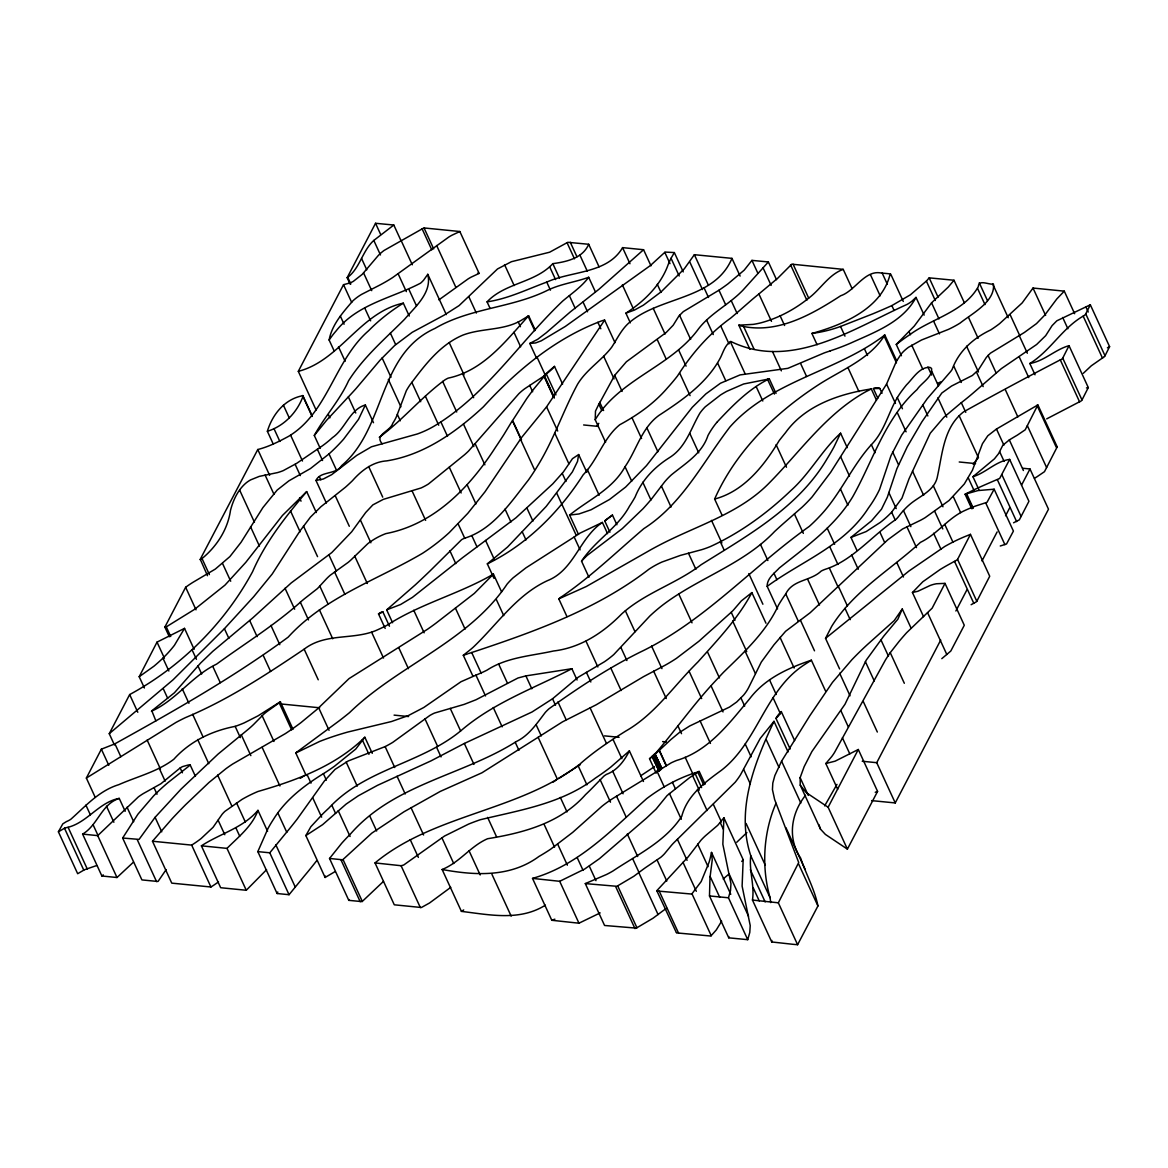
<?xml version="1.0" encoding="UTF-8"?>
<svg xmlns="http://www.w3.org/2000/svg" width="1168" height="1168" viewBox="0 0 1168 1168"><rect width="100%" height="100%" fill="white"/><g stroke="black" fill="none" stroke-linecap="round" stroke-linejoin="round"><path stroke-width="1.5" d="M392.594 622.734L386.666 609.857L400.595 604.513L412.421 597.374L462.689 557.589L515.979 517.774L552.771 483.859L563.356 471.989L572.466 458.674L578.642 454.556L577.547 461.375L572.378 471.916L546.215 506.401L507.554 547.033L487.333 563.867L494.006 578.364M788.064 751.944L773.99 721.328C754.499 762.908 735.577 809.789 750.761 855.706C748.863 870.671 754.718 885.096 752.469 900.061L771.741 941.963L792.868 944.299L797.598 944.708L817.936 905.959C814.695 889.417 805.978 874.087 800.635 858.071C787.261 838.055 791.057 813.497 805.555 795.247M334.325 351.291L329.128 340.019C331.843 324.821 343.027 312.221 352.809 300.921A37.186 25.024 -24.7 0 1 361.525 294.424L378.68 285.649A116.274 78.256 -24.7 0 0 392.638 277.575L448.716 237.104A30.908 20.805 -24.7 0 1 451.928 235.235L459.842 231.512L479.114 273.4L471.186 277.123A30.908 20.805 -24.7 0 0 467.988 278.991L438.905 299.869M770.749 902.616L770.033 897.608L750.761 855.706M553.515 397.018L543.908 375.746M661.424 769.07L654.766 754.557L670.87 739.578L679.367 732.54L689.733 725.97L729.533 707.063L736.658 702.041L743.593 695.121A41.347 27.828 -24.7 0 0 748.673 687.514L761.302 662.066L773.99 644.751L785.582 631.304L810.169 612.733L887.841 539.762L902.499 529.031L920.296 520.388A62.138 41.814 -24.7 0 0 925.173 517.643L949.044 500.503L964.301 483.99L972.433 470.208L982.449 443.694L987.792 435.781L996.479 429.036L1037.841 404.946L1025.212 429.795L1017.445 435.065A376.768 253.573 -24.7 0 0 1009.327 439.913L1002.801 445.285L998.611 453.593L994.435 458.834L972.944 476.719L978.872 489.611M1037.929 405.019L1057.201 446.906L1044.469 471.682L1036.717 476.953A376.768 253.573 -24.7 0 0 1034.454 478.281M605.593 442.278L595.213 419.735L595.49 411.121L598.848 404.157A11.213 7.548 -24.7 0 1 599.067 403.807L599.666 402.639A2.059 1.387 -24.7 0 0 599.695 402.288L603.593 410.537M656.796 890.702L658.329 891.023A22.002 14.804 -24.7 0 0 659.263 891.184L691.748 894.06L701.18 881.548L709.093 862.218A174.324 117.326 -24.7 0 0 711.195 853.881L711.516 852.421L712.246 859.925L709.983 877.635L709.487 895.944L728.759 937.831L747.724 939.671L749.783 932.444L750.221 925.567L742.118 886.118L743.169 859.692L723.897 817.79L717.751 825.28L705.457 835.748A54.195 36.485 -24.7 0 0 700.888 840.318L688.244 856.801L656.796 890.702L676.374 932.663M771.741 941.963L771.887 940.444M728.759 937.831L728.876 936.59M654.825 753.929L661.906 768.208M654.81 754.134L661.453 768.748M654.781 754.251L654.036 754.659M911.171 628.311L902.28 608.981L897.9 619.157L883.665 636.224L866.174 660.227L844.99 704.26L811.906 751.535L804.183 766.602L800.138 777.669L800.241 785.144L820.462 829.105L825.382 834.405L847.399 849.136L877.577 791.393L858.305 749.491L835.149 761.156L825.834 763.522L837.69 789.291M654.314 754.981L660.957 769.654M747.724 939.671L728.467 897.783L730.511 890.556L730.949 883.68L722.846 844.23L723.897 817.79M654.284 755.141L660.416 769.61L653.905 754.908L652.489 756.236L653.525 755.754L660.197 770.267M797.598 944.708L778.341 902.806L798.708 862.51L774.603 799.423L772.442 789.612L772.807 783.027L774.851 775.567L781.582 761.171L809.774 715.823L832.463 682.389L851.808 659.818A264.727 178.164 -24.7 0 1 867.78 644.225L894.221 620.588L902.28 608.981M320.222 448.351L314.294 435.46C324.529 416.801 339.625 400.566 348.56 380.797C363.482 357.16 384.973 338.954 404.522 319.331C415.122 306.907 432.306 292.467 427.78 274.319L423.677 280.072A22.148 14.907 -24.7 0 1 420.495 283.196C391.922 298.176 357.16 303.972 335.888 331.201A66.605 44.822 -24.7 0 0 331.858 336.18L329.128 340.019M335.041 871.62L325.113 877.475L305.855 835.573L322.587 824.681L346.122 804.095L358.299 795.802L377.454 785.363L431.05 760.85L464.338 743.461L532.009 711.998L552.552 698.785L578.175 677.25L604.44 661.76A75.424 50.764 -24.7 0 0 613.769 654.576L649.758 616.105A133.78 90.038 -24.7 0 1 662.402 605.272C698.011 578.014 743.228 564.553 774.603 531.513A370.636 249.441 -24.7 0 1 784.414 522.651L802.182 507.116A141.24 95.046 -24.7 0 0 812.11 496.911L830.652 472.339L886.57 384.082L896.352 361.394L901.083 354.138A31.77 21.389 -24.7 0 1 908.47 347.305L921.508 340.005L948.401 329.405A73.336 49.348 -24.7 0 0 959.979 323.156C972.112 313.433 995.355 301.709 993.457 284.087C988.508 284.89 978.58 279.021 978.302 286.7C963.863 312.163 931.801 318.397 909.478 334.895A125.604 84.534 -24.7 0 0 901.506 340.516L896.265 344.443L901.448 355.729M305.855 835.573L310.849 826.725L322.967 813.687A209.16 140.759 -24.7 0 1 328.85 808.139C365.102 768.675 421.736 763.697 461.754 730.015C494.122 702.406 534.594 688.069 571.882 668.709L577.065 679.995M325.113 877.475L325.463 876.058M653.335 755.068L660.008 769.537M856.889 550.303L850.961 537.411L871.503 520.84L881.504 509.175L887.33 497.232L896.878 468.718L907.229 446.818L921.829 421.925L941.788 393.047L951.526 386.053L972.36 375.483L978.273 370.095L986.361 357.379L990.347 353.218L1024.394 332.457L1036.498 323.609L1044.718 315.126L1056.806 298.964L1064.282 291.153L1074.648 313.71M139.196 676.71L157.023 642.123L184.515 628.369L174.441 645.291A104.419 70.284 -24.7 0 1 162.936 658.124A138.569 93.265 -24.7 0 1 154.001 666.154L139.196 676.71L144.394 687.981M207.495 575.707L200.341 559.487A4.949 3.329 -24.7 0 0 202.049 558.538C216.825 546.317 227.716 529.542 230.49 510.387C233.162 500.138 237.907 489.83 246.156 482.895A22.411 15.082 -24.7 0 1 250.682 479.858L259.296 476.383L277.4 472.631A36.193 24.353 -24.7 0 0 283.211 470.646L296.57 463.419L317.346 449.242A80.461 54.151 -24.7 0 0 332.471 437.62C345.334 428.875 349.816 409.355 365.35 404.989L358.518 419.356L343.567 439.226A156.162 105.105 -24.7 0 1 329.026 453.914L310.454 468.572L288.949 480.807L277.181 490.049L262.873 507.627L241.046 542.317L229.892 556.596L215.292 569.093L193.027 582.277A78.986 53.159 -24.7 0 0 185.639 587.27L164.863 627.099L169.316 636.764M652.927 756.032L659.847 770.208M267.589 831.295L257.953 810.358C252.317 826.112 238.462 836.857 227.001 848.377L201.392 845.822L220.664 887.724L246.273 890.264L266.581 869.693M722.043 515.161L714.626 499.043C735.884 450.979 775.421 412.581 819.133 384.36C841.953 369.672 870.014 359.043 884.804 334.997L896.659 360.781M839.617 668.957L825.528 638.356L831.645 626.428A138.773 93.396 -24.7 0 1 835.923 619.931C858.29 588.219 892.264 568.232 920.442 542.361C937.816 533.951 948.066 517.701 965.644 510.139A110.172 74.153 -24.7 0 1 975.251 506.138L987.018 502.313L994.143 489.202L977.937 490.575L965.118 494.225A10.249 6.906 -24.7 0 1 965.527 494.006L965.805 493.889M382.213 443.796C373.935 434.7 390.433 431.342 392.784 423.239A47.289 31.828 -24.7 0 0 397.339 414.363L406.318 390.74A67.452 45.391 -24.7 0 1 410.216 384.549C424.656 365.321 439.942 344.764 462.791 335.143C482.326 327.653 505.102 331.011 523.176 319.141A110.303 74.241 -24.7 0 0 526.345 317.214L528.651 315.754L535.309 330.252M777.552 608.908L767.172 586.351C766.88 578.481 774.588 573.108 779.363 567.955C806.037 546.653 834.813 526.549 852.786 496.663C873.182 460.323 885.081 418.378 917.07 389.557C921.289 382.987 932.546 377.322 931.597 368.65A6.614 4.453 -24.7 0 0 929.889 367.38C919.523 366.81 913.055 378.432 906.485 384.9A156.512 105.339 -24.7 0 0 900.922 392.112C889.023 408.508 885.957 429.882 871.357 444.672C853.355 464.616 842.42 489.611 825.177 510.095A143.576 96.623 -24.7 0 1 809.293 526.403C751.885 567.064 704.333 621.537 640.108 652.182C608.105 668.038 578.058 687.952 549.077 708.713A40.281 27.112 -24.7 0 0 545.339 712.392C536.93 723.299 529.192 735.329 516.344 741.534C462.835 775.508 394.171 783.874 350.59 833.864A203.407 136.904 -24.7 0 0 341.669 843.311L329.537 858.465L348.794 900.353L362.08 901.623L383.498 881.358M847.267 447.694L840.595 433.197L834.025 446.862A254.814 171.492 -24.7 0 1 827.163 458.644C798.547 507.496 747.52 535.616 701.048 564.786C676.184 583.781 645.072 592.804 621.726 613.901C603.257 632.749 580.379 647.86 553.574 650.985C531.148 655.949 506.839 657.219 487.114 670.082A64.517 43.42 -24.7 0 1 480.165 673.337L461.01 681.718L423.794 707.487L408.245 715.634L391.47 721.532L347.728 732.059A223.395 150.351 -24.7 0 0 330.296 737.504L328.383 738.176A192.253 129.385 -24.7 0 0 319.638 741.446L295.811 753.01L306.177 775.567M595.359 291.781L588.687 277.283C574.787 282.349 559.793 284.014 546.478 290.817C510.854 308.075 469.405 308.133 434.978 328.412C377.483 354.357 386.068 428.218 341.713 465.55C336.077 475.026 320.28 470.821 315.988 480.457L326.354 503.014M1064.282 291.153L1033.008 288.043L1022.161 302.935L999.589 323.653A92.301 62.123 -24.7 0 1 990.698 329.931C973.338 338.18 958.709 351.115 952.11 369.482A22.09 14.863 -24.7 0 1 949.54 372.826L927.217 398.726L901.681 435.138L890.98 455.695L879.577 489.392A124.465 83.76 -24.7 0 1 868.35 508.153C844.201 545.923 801.555 561.122 767.172 586.351M971.134 604.703L976.39 601.783A2.745 1.854 -24.7 0 0 976.813 601.301L989.719 576.247L970.447 534.36L957.556 559.414A2.745 1.854 -24.7 0 1 957.118 559.895L949.058 564.334A146.73 98.754 -24.7 0 0 940.167 569.502L922.808 581.752L912.442 592.512L923.567 616.675M775.99 803.336C763.303 832.477 761.346 867.269 770.033 897.608M749.944 349.349L738.818 325.186A27.506 18.513 -24.7 0 0 742.089 326.179C777.786 334.019 811.877 314.44 840.726 295.723C854.319 291.299 863.955 271.531 878.978 272.699C882.701 273.283 886.468 273.37 890.177 273.94C881.898 308.454 843.588 324.631 811.906 333.449L817.104 344.735M267.37 431.284C272.538 414.1 285.123 398.682 303.257 395.631C297.533 412.07 284.189 426.086 267.37 431.284L273.297 444.176M316.543 860.874A436.452 293.737 -24.7 0 1 304.337 875.971L289.051 894.703L277.093 893.52L257.821 851.618L268.071 828.346A133.736 90.009 -24.7 0 1 273.356 819.513C285.956 798.927 305.666 784.473 325.916 772.092A222.606 149.811 -24.7 0 0 334.574 766.179L355.744 749.068L364.839 737.227L372.256 753.345M277.093 893.52L277.78 891.972M1035.023 374.782L1029.826 363.511C1050.382 350.78 1062.238 328.223 1083.174 316.134A12.06 8.118 -24.7 0 0 1084.152 315.535L1085.174 314.688A3.008 2.029 -24.7 0 0 1085.744 313.871L1090.328 304.79L1109.6 346.677L1105.016 355.758A3.008 2.029 -24.7 0 1 1104.432 356.59L1103.41 357.423M824.652 805.876L836.974 784.37M588.964 577.313L581.547 561.195C594.833 540.799 617.653 528.097 629.479 506.211A169.521 114.099 -24.7 0 0 635.129 496.984C641.787 480.238 654.299 467.229 669.425 457.666C685.762 447.534 690.784 428.744 699.851 413.195A45.61 30.689 -24.7 0 1 705.268 406.8L720.495 395.003A87.016 58.561 -24.7 0 1 726.73 391.338L743.622 383.995L767.493 379.264A1.504 1.007 -24.7 0 1 767.96 379.074L769.347 378.943L776.019 393.441M972.944 476.719C986.011 472.777 995.705 461.258 1009.663 459.404L999.677 478.427L985.661 484.501A239.63 161.272 -24.7 0 0 973.864 489.874L966.52 493.524A9.096 6.117 -24.7 0 1 966.082 493.757L965.98 493.801M1009.663 459.404L1028.935 501.291L1019.357 519.833L1013.576 522.782M96.608 865.561L84.403 869.766A2 1.343 -24.7 0 0 83.775 870.145L77.672 873.708L58.4 831.806L62.795 823.878L66.445 821.586A16.761 11.286 -24.7 0 0 70.854 819.235C85.614 806.095 99.09 790.678 118.8 784.662C137.24 776.516 157.622 771.683 173.842 759.244C189.961 741.3 211.729 730.92 235.162 726.365A78.358 52.735 -24.7 0 0 244.273 722.846L258.055 715.838L279.079 702.523A3.927 2.643 -24.7 0 1 280.422 701.939L293.022 729.343M1090.328 304.79L1056.836 320.806L1052.076 325.638L1045.667 335.683L1036.629 344.502L1001.385 368.606L973.338 392.871A214.941 144.657 -24.7 0 1 961.322 402.668L943.744 417.443L930.224 433.255L909.025 478.836L901.959 498.137L891.622 512.183A76.884 51.742 -24.7 0 1 880.292 522.403L866.16 531.571L850.961 537.411M386.666 609.857L415.472 584.715A890.177 599.096 -24.7 0 0 430.131 570.845L461.535 539.747A10.716 7.212 -24.7 0 1 464.528 538.244C493.29 529.381 510.766 502.269 528.447 479.975A238.111 160.25 -24.7 0 0 537.762 465.638C553.734 439.796 563.21 410.683 577.634 384.141C586.453 369.57 601.52 360.576 611.696 347.232C617.668 338.005 622.34 327.507 631.479 320.835C662.256 296.365 714.874 299.081 731.971 258.362L694.361 254.697L684.317 268.786L661.292 291.693L643.364 305.184L634.428 310.089L625.887 313.17L630.34 322.835M655.248 753.71C676.535 728.963 695.15 702.012 717.838 678.404A187.522 126.202 -24.7 0 1 723.707 672.096C744.469 651.89 766.325 631.8 778.56 604.98A154.994 104.302 -24.7 0 1 785.757 593.913C792.78 579.445 810.519 581.27 821.192 571.079A19.345 13.023 -24.7 0 1 825.703 569.152C853.224 560.173 872.248 535.265 895.958 519.439A30.675 20.644 -24.7 0 0 898.557 516.533L900.601 513.876A44.369 29.857 -24.7 0 1 903.463 510.547L905.653 508.226A52.02 35.011 -24.7 0 1 912.12 502.517C921.917 495.101 935.378 489.509 937.568 475.829C942.445 453.432 943.817 427.079 963.556 411.895C995.443 394.112 1027.796 376.753 1060.281 359.875A3.241 2.175 -24.7 0 0 1062.763 358.036L1069.027 345.67C1055.127 349.524 1044.411 361.058 1029.826 363.511M1046.703 418.874L1079.553 401.777A3.241 2.175 -24.7 0 0 1082.021 399.923L1088.299 387.572L1069.027 345.67M650.985 265.837L643.568 249.718L622.573 247.631C607.433 273.808 571.532 270.83 546.755 282.101C527.104 289.343 507.978 298.818 487.071 301.855L490.034 308.294M625.887 313.17C644.064 301.475 661.044 285.007 668.3 264.26A108.755 73.19 -24.7 0 1 671.045 258.274L674.345 252.565L665.103 252.069L650.328 265.574L565.297 326.456L541.237 340.837L535.601 342.939L529.776 343.45L536.448 357.948M617.449 885.986L633.83 876.277L643.466 869.094A76.533 51.509 -24.7 0 1 647.466 866.306L660.679 857.385A33.93 22.834 -24.7 0 0 664.563 853.691L671.542 845.252A49.771 33.492 -24.7 0 1 675.673 840.989L735.212 782.224A84.987 57.203 -24.7 0 0 740.439 774.939L760.222 738.453L773.99 721.328M350.123 284.16L347.159 277.707C358.868 269.399 361.919 253.368 371.395 242.842A28.601 19.243 -24.7 0 1 373.804 240.433L393.806 225.03L401.223 241.148M95.25 797.394L86.359 778.063L101.368 749.184L112.391 744.848A117.107 78.811 -24.7 0 0 114.917 743.797C174.12 710.962 233.542 677.309 288.131 637.173C324.675 597.038 377.06 580.116 422.597 553.252A149.781 100.798 -24.7 0 0 449.359 532.491L467.784 513.351L485.012 491.786L521.629 437.46L546.58 406.844L604.63 320.134L615.01 342.691M912.442 592.512L917.873 591.271L929.932 585.577A22.966 15.461 -24.7 0 1 936.532 583.752L945.014 583.372L932.137 608.192L906.645 632.706A264.464 177.989 -24.7 0 0 899.36 641.086L890.25 652.664A168.031 113.092 -24.7 0 0 885.402 660.051L834.565 752.396A54.706 36.821 -24.7 0 1 831.66 756.645L825.834 763.522M114.435 744.965L109.252 733.694L129.663 694.566C181.317 666.578 224.723 623.318 252.624 571.619C265.647 541.602 285.912 516.344 306.688 491.597L316.309 512.548M200.078 559.603L257.778 449.519C268.713 446.76 278.845 441.606 288.715 436.277C328.135 412.552 334.471 360.255 368.577 330.748A138.642 93.309 -24.7 0 1 403.325 303.169L409.253 316.046M316.09 410.012L298.307 371.336L343.523 284.671L349.67 283.036A19.009 12.79 -24.7 0 0 353.305 281.371L362.211 274.378L378.242 255.544A35.274 23.74 -24.7 0 1 384.053 250.463L422.261 228.826M347.159 277.707L375.541 223.292L393.806 225.03M858.305 749.491L828.127 807.249L847.399 849.136M871.649 800.62L895.243 802.942L876.73 762.689L940.722 640.035M955.877 610.981L966.827 590.001M981.981 560.947L997.136 531.907M1005.56 515.76L1009.765 507.7M1021.562 485.1L1029.986 468.967L1022.715 468.251M895.243 802.942L1048.499 509.204L1029.986 468.967M721.634 921.187L716.291 929.932L710.845 936.035L678.535 933.071A22.002 14.804 -24.7 0 1 677.601 932.911L676.52 932.692M765.96 623.216L751.871 592.599C738.176 618.456 717.473 640.079 698.084 661.789A210.152 141.43 -24.7 0 0 694.099 665.833C672.126 688.302 653.627 715.137 625.829 731.022C609.74 741.096 593.884 751.608 579.708 764.252C518.928 811.439 434.087 813.892 375.03 862.918L394.288 904.806L421.4 907.507L429.503 903.01L450.76 887.344M599.885 402.478L614.689 375.322L626.413 361.744L666.169 332.515L673.177 325.23L678.9 316.032L683.295 311.637L718.962 290.219A167.185 112.522 -24.7 0 0 728 283.839L744.191 270.158L751.944 260.376L768.369 261.953L776.516 279.678M924.151 315.112L916.004 297.387L912.281 300.891A21.958 14.775 -24.7 0 1 906.864 304.498C852.947 328.734 791.101 371.015 730.759 341.436C725.211 344.881 723.342 351.772 720.627 357.364C707.18 383.046 682.579 399.982 658.913 415.428C641.714 427.824 636.677 449.855 625.041 466.704C612.733 489.217 588.599 499.729 569.604 515.073L578.496 534.404M314.294 435.46L326.617 420.261L348.356 396.886A287.547 193.523 -24.7 0 0 356.152 388.433L380.038 360.211L394.667 345.494L412.26 332.281L444.132 315.141L459.097 305.593L497.524 268.947L511.423 261.705L549.617 252.215L567.254 242.594A1.621 1.095 -24.7 0 1 567.867 242.316L588.687 244.273C582.817 258.274 566.363 261.836 552.814 263.661C535.032 282.977 504.941 282.773 487.071 301.855M916.004 297.387C902.864 322.134 874.759 332.15 850.727 343.085A156.527 105.339 -24.7 0 1 830.244 350.853M166.163 869.605L158.016 881.49L141.912 879.913L122.655 838.025L137.955 814.154L153.563 795.948A152.935 102.93 -24.7 0 1 168.09 782.531L190.223 765.069L195.421 776.34M218.489 881.869A77.117 51.903 -24.7 0 1 210.926 886.994L171.754 883.139L152.482 841.237L191.669 845.106A77.117 51.903 -24.7 0 0 201.1 838.551L213.058 827.324L222.095 814.33A28.485 19.17 -24.7 0 1 224.957 811.322L242.068 799.365A92.725 62.415 -24.7 0 1 257.938 791.495C295.869 780.531 334.486 766.427 363.54 738.526A21.228 14.293 -24.7 0 1 364.839 737.227M643.466 781.48L629.391 750.878C624.369 760.864 617.303 770.34 606.499 774.355A18.25 12.279 -24.7 0 0 603.9 776.121L594.789 785.436A204.166 137.415 -24.7 0 1 585.518 794.649C560.275 823.119 523.585 832.857 487.596 838.726C470.631 845.997 459.798 862.378 442.132 869.503L461.404 911.39C489.494 914.748 519.629 921.348 545.383 905.171M616.894 524.753L612.441 515.073L604.747 520.928L609.93 532.214M155.884 720.904L151.811 710.816L174.426 692.77L200.604 663.03L212.751 651.364L252.77 617.872L291.212 582.934L331.785 552.581L351.685 531.79L365.686 512.518L372.869 504.883L383.323 499.364L421.064 487.976A46.413 31.229 -24.7 0 0 428.452 483.99L464.353 454.907A69.569 46.822 -24.7 0 0 468.572 451.023L518.811 393.747A44.851 30.193 -24.7 0 1 524.826 388.681L543.894 376.081M348.794 900.353L349.29 899.579M825.44 690.814L811.366 660.197L805.365 664.081A61.495 41.391 -24.7 0 0 798.547 668.884C764.033 695.719 755.959 743.593 721.284 770.384C704.742 782.385 687.164 795.437 681.776 816.242C665.614 841.486 637.188 854.728 612.923 871.007A66.474 44.734 -24.7 0 1 606.411 874.54L585.299 883.592L604.571 925.479L636.37 928.122M595.213 419.735C619.288 379.366 669.541 367.175 697.311 330.486C707.983 315.652 724.437 307.038 737.811 295.095A84.446 56.838 -24.7 0 0 742.994 290.102L768.369 261.953M894.075 310.425L891.856 305.593L910.383 294.818L926.75 280.743A26.806 18.046 -24.7 0 0 927.436 279.911L929.188 277.853L953.993 280.247L948.285 287.051L931.568 302.819L914.252 326.091L896.265 344.443M876.482 400.215L871.299 388.944C839.5 393.82 805.029 405.384 785.538 432.656A372.811 250.901 -24.7 0 0 779.173 440.613C764.208 465.579 744.016 491.319 714.626 499.043M257.821 851.618L269.779 852.801L285.065 834.083A436.452 293.737 -24.7 0 0 297.271 818.972L324.441 780.925L335.041 769.391L348.195 760.981L385.133 746.6A90.067 60.605 -24.7 0 0 392.711 742.395L429.824 715.488A29.361 19.754 -24.7 0 1 434.54 713.049L464.178 704.377L475.989 699.763L517.993 677.995L525.892 675.892L571.882 668.709M716.772 422.422A81.41 54.794 -24.7 0 0 707.954 435.562C701.983 453.739 685.28 463.433 671.366 474.88A60.853 40.953 -24.7 0 0 664.65 481.873L651.496 499.043A230.753 155.3 -24.7 0 1 642.969 508.766L622.267 528.637L587.212 555.399A77.453 52.122 -24.7 0 0 581.547 561.195M596.906 426.028L598.804 423.327M604.63 320.032A28.134 18.936 -24.7 0 0 598.717 322.018C553.705 339.581 515.745 371.482 483.406 406.8C456.25 431.985 424.057 454.936 386.71 460.878C372.694 461.827 361.394 470.543 352.473 480.676A144.978 97.572 -24.7 0 1 345.436 487.217L320.981 506.678L310.454 517.117L300.03 530.914L272.232 573.984L253.69 596.717L224.417 628.691L173.025 679.834L109.252 733.694M973.105 464.149L978.448 457.666L959.176 415.779M133.459 862.145L116.99 877.518L101.879 875.985L82.621 834.098C97.966 825.075 101.309 804.139 119.238 798.401L125.166 811.278M487.333 563.867C527.118 544.449 559.457 511.861 583.197 474.792C597.768 459.856 603.462 437.854 619.785 424.729C637.509 415.122 654.168 403.369 667.395 387.966A187.464 126.159 -24.7 0 0 677.528 375.921C691.719 353.714 709.034 333.668 730.569 318.192A391.718 263.632 -24.7 0 0 738.045 311.827L752.075 299.592A239.206 160.98 -24.7 0 1 758.893 293.971L777.83 278.13L791.758 264.172L843.223 269.355L852.114 288.686M741.768 861.473L743.169 859.692M296.73 752.177L338.895 721.05A369.847 248.915 -24.7 0 0 349.509 712.67C398.142 665.322 468.704 641.582 507.087 584.117A63.729 42.895 -24.7 0 1 513.117 577.824L525.95 567.838L574.174 536.988A244.652 164.659 -24.7 0 0 579.868 533.207L602.396 522.417L607.579 533.688M588.687 277.283C581.649 286.802 571.663 293.489 562.713 301.037C519.526 342.049 486.662 394.448 434.715 425.794A66.532 44.778 -24.7 0 1 417.414 433.956L371.468 446.789L356.766 455.389L331.639 474.69L323.317 479.011L315.988 480.457M379.25 437.343C402.683 420.071 421.4 397.164 444.877 379.907A21.988 14.804 -24.7 0 1 448.147 378.14C483.391 370.694 505.744 341.1 528.593 315.798M152.482 841.237L172.251 818.564A546.931 368.095 -24.7 0 1 185.624 804.694L208.97 782.502L225.906 768.719A118.917 80.037 -24.7 0 1 232.636 764.047L285.357 733.621A211.496 142.335 -24.7 0 0 300.95 722.642L317.039 709.341L349.071 678.579L427.473 629.275A191.377 128.801 -24.7 0 0 435.985 623.143L474.339 593.402L493.436 574.116L501.583 591.84M280.422 701.939L267.676 711.049A41.522 27.944 -24.7 0 0 263.559 714.378L253.631 724.437A77.541 52.195 -24.7 0 1 247.426 729.956L218.139 754.032L181.04 789.13L155.081 817.323L139.065 839.398L122.655 838.025M716.772 422.422C732.015 406.172 748.162 389.397 768.325 379.264A4.964 3.343 -24.7 0 1 768.748 379.147L769.347 378.943M151.431 711.239C176.032 700.362 191.961 675.849 216.591 664.125C245.178 643.32 275.633 624.573 301.913 600.834A85.833 57.772 -24.7 0 1 306.147 597.403L317.492 588.541L326.018 579.284A43.566 29.317 -24.7 0 1 330.164 575.298L348.035 562.48A42.544 28.631 -24.7 0 0 352.006 558.946L367.789 543.689A47.508 31.974 -24.7 0 1 385.834 533.615C434.292 524.374 469.784 487.231 495.509 447.3A580.73 390.842 -24.7 0 0 504.021 434.379L512.372 420.626L521.264 439.956M190.223 765.069A8.278 5.563 -24.7 0 0 188.384 764.967L182.573 766.602A15.228 10.249 -24.7 0 0 180.179 767.945L160.907 783.743L143.372 793.539A48.049 32.339 -24.7 0 0 138.35 796.912L97.718 835.631L82.621 834.098M566.947 616.587L558.8 598.863L560.757 597.33M554.289 398.069L543.908 375.673L545.558 374.373A107.135 72.109 -24.7 0 1 548.785 371.22L554.464 366.372L562.611 384.097M1083.291 373.322L1091.306 365.788L1102.446 358.021A12.06 8.118 -24.7 0 0 1103.424 357.423M746.907 832.58L736.76 842.259M629.391 750.878L610.82 767.055A179.361 120.713 -24.7 0 1 595.33 778.136C561.633 803.759 519.979 810.139 480.238 819.746A150.993 101.616 -24.7 0 0 468.616 824.082L444.541 836.025L403.617 865.065L401.091 865.722L375.03 862.918M554.537 366.402A35.931 24.178 -24.7 0 1 546.259 373.921L534.258 388.418A371.453 249.996 -24.7 0 0 526.724 398.624L512.621 420.48L521.512 439.81M306.688 491.597L282.452 515.468L245.791 562.363L224.957 585.139L194.647 609.302L166.265 626.866A1.694 1.139 -24.7 0 1 164.892 627.07M329.537 858.465L342.691 859.794L371.818 833.134L404.07 811.731L440.263 791.422L481.946 772.793L562.48 721.882L596.235 704.771L643.48 676.681L665.088 665.249A112.624 75.803 -24.7 0 0 676.433 658.358L698.858 641.29L731.226 612.28A28.441 19.141 -24.7 0 0 734.263 609.127L741.344 600.892L751.871 592.599M659.161 770.836L652.167 756.66A10.658 7.169 -24.7 0 1 649.569 758.747M730.321 341.625L745.14 373.848M298.307 371.336C339.844 360.781 360.445 312.163 403.325 303.169M643.568 249.718L598.994 289.241L570.232 311.973L546.274 332.763L537.762 339.26L529.776 343.45M602.396 522.417C579.416 537.791 574.335 569.955 547.515 580.627C516.519 594.906 497.334 624.296 473.288 647.16A70.226 47.26 -24.7 0 1 469.127 650.664L463.302 655.277L472.938 676.228M705.107 784.21L699.179 771.333L689.514 777.727L667.089 795.569L655.993 809.176L646.138 818.432L599.505 858.626L584.686 869.036L559.691 881.3L532.52 878.394L551.792 920.282L578.963 923.202L600.162 912.909M941.802 658.664L950.796 651.043L964.286 625.26L945.014 583.372M257.953 810.358C242.886 828.097 220.066 833.587 201.392 845.822M840.595 433.197C821.849 450.308 809.847 473.639 790.794 490.633C767.099 513.278 740.059 533.002 710.188 546.639A71.058 47.83 -24.7 0 1 701.72 549.675L680.448 555.384L661.833 562.085A61.437 41.347 -24.7 0 0 648.868 569.269C596.016 610.134 531.425 632.764 468.543 653.569M729.036 873.971L724.729 877.635A54.195 36.485 -24.7 0 0 723.226 879.037M825.528 638.356L908.996 570.991L944.722 546.507A120.567 81.147 -24.7 0 1 963.775 537.061L970.447 534.36M101.879 875.985L103.28 874.89M666.738 908.193A76.533 51.509 -24.7 0 0 662.723 910.982L653.102 918.179L636.823 927.815M811.366 660.197C788.152 668.067 764.996 678.477 749.681 698.727C729.343 723.24 708.64 751.024 676.666 760.441A65.218 43.888 -24.7 0 0 671.264 762.806L612.412 798.737A89.556 60.269 -24.7 0 0 601.973 806.256L572.714 832.361L550.712 849.151A145.314 97.805 -24.7 0 1 538.901 856.494C510.343 877.562 475.069 875.518 442.132 869.503M884.804 334.997C836.974 371.716 771.187 380.549 729.912 426.977C702.8 462.207 682.506 503.89 643.831 528.622C616.631 551.851 590.789 576.89 561.151 597.082M422.597 228.578L424.466 227.994L459.842 231.512M119.238 798.401C98.287 802.168 86.198 824.491 65.131 827.878A2 1.343 -24.7 0 0 64.503 828.243L58.4 831.806M612.441 515.073L606.557 519.38A32.324 21.754 -24.7 0 0 604.747 520.928M654.547 766.631L640.663 775.8M553.121 782.093L555.983 780.18M616.981 886.308L585.299 883.592M558.873 778.253L580.423 764.573M300.249 778.326L304.614 775.523M461.404 911.39L463.696 909.945M493.436 574.116C459.258 594.045 420.232 603.666 386.973 625.289A107.602 72.416 -24.7 0 1 378.359 629.45C354.809 640.692 325.945 632.209 304.162 649.174C266.246 674.651 227.862 699.939 185.537 717.575A137.109 92.272 -24.7 0 0 176.018 722.408L86.359 778.063M532.52 878.394C578.759 865.269 612.163 829.484 646.795 798.547C662.081 786.998 678.958 777.757 697.238 772.136A2.029 1.372 -24.7 0 1 697.792 772.077L703.72 784.954M1107.41 347.816L1109.6 346.677M871.299 388.944L867.809 390.725A26.601 17.9 -24.7 0 0 865.167 392.083C826.112 414.041 800.387 451.33 769.639 482.574C739.519 513.745 696.508 525.571 659.044 545.31A234.242 157.651 -24.7 0 0 651.072 549.602L586.278 586.526L558.8 598.863M697.88 772.019L698.844 771.508M738.818 325.186L753.112 324.383A59.466 40.019 -24.7 0 0 760.616 322.908C778.253 318.265 794.707 309.403 808.884 298.001C820.797 289.051 828.696 274.568 843.223 269.355M569.604 515.073L578.963 513.964L591.037 509.788L609.492 499.51L625.639 487.056L646.488 465.623L692.317 407.252L705.866 393.908L720.437 383.25L740.074 374.913L787.86 368.343L823.863 353.072A64.065 43.114 -24.7 0 1 828.769 351.378L830.258 350.896M937.539 383.411L940.78 381.892M875.241 792.284L877.577 791.393M811.921 333.42A95.353 64.167 -24.7 0 0 840.537 326.485L872.773 313.856A471.376 317.243 -24.7 0 0 891.856 305.593M551.792 920.282L554.858 919.172M467.507 653.949L463.302 655.277M1000.261 545.996L1006.539 543.981L1013.415 531.09L994.143 489.202M302.512 395.499L312.133 416.45M965.951 494.035L972.667 508.533M1086.459 387.937L1088.299 387.572M656.168 773.187L649.51 758.689L650.532 757.798A13.899 9.359 -24.7 0 0 652.153 756.295L652.474 756.265M360.211 901.725L340.954 859.823M877.825 398.23L873.387 388.564L877.372 388.521A51.085 34.383 -24.7 0 0 879.811 388.404L882.03 393.236M728.467 897.783L709.487 895.944M778.341 902.806L752.469 900.061M583.62 424.962L598.147 426.393M959.22 461.988L975.543 463.594M281.59 704.027L319.696 707.793M394.083 715.123L408.596 716.553M604.557 735.869L619.084 737.3M662.621 741.592L666.256 741.943M862.218 761.259L876.73 762.689M477.581 273.224L479.114 273.4M1057.201 446.906L1056.252 447.183L1036.98 405.281M828.127 807.249L806.11 792.517L800.241 785.144M820.462 829.105L818.987 824.783M1086.021 307.184L1088.24 312.017M1085.744 313.871L1105.016 355.758M1083.174 316.134L1102.446 358.021M1062.69 317.477L1067.888 328.763M1033.008 288.043L1045.608 315.433M1062.69 358.021L1081.962 399.909M1060.281 359.875L1079.553 401.777M1010.13 314.703L1019.766 335.639M1019.182 335.493L1027.344 353.218M992.669 283.912L1008.232 317.74M1019.109 356.634L1028.745 377.585M979.251 282.787L987.413 300.512M977.572 288.496L984.974 304.6M1027.358 425.678L1046.616 467.565M1005.268 389.557L1017.868 416.947M953.993 280.247L964.374 302.804M988.026 355.349L996.187 373.074M968.491 317.36L978.127 338.297M966.578 346.21L978.434 371.979M1009.327 439.913L1023.402 470.514M976.492 372.11L983.164 386.608M929.188 277.853L938.079 297.183M996.479 429.036L1003.896 445.154M926.399 281.152L935.291 300.497M931.568 302.819L938.984 318.937M999.618 451.651L1004.071 461.316M933.553 321.01L939.481 333.902M953.876 366.329L961.293 382.447M1001.823 474.588L1021.095 516.475M997.355 479.698L1016.627 521.6M961.322 402.668L965.761 412.333M890.688 274.042L903.287 301.432M931.83 371.453L938.503 385.966M927.918 367.029L931.626 375.089M882.19 273.064L887.373 284.335M908.996 331.508L910.471 334.72M937.889 397.821L946.795 417.166M985.646 502.751L1004.903 544.653M911.726 345.144L922.837 369.307M968.33 478.019L974.258 490.896M870.525 274.874L880.161 295.811M966.52 493.524L973.192 508.036M965.075 494.239L971.747 508.737M922.676 404.683L927.859 415.954M883.855 335.479L896.455 362.868M953.234 496.531L960.651 512.635M897.258 397.47L902.455 408.756M886.57 384.082L895.462 403.413M933.334 485.83L942.97 506.781M897.214 412.479L906.105 431.824M864.539 349.042L867.503 355.481M944.781 524.432L952.927 542.156M957.556 559.414L976.813 601.301M934.648 511.219L942.81 528.943M954.548 561.428L973.805 603.316M912.529 471.157L923.64 495.32M840.537 326.456L844.975 336.136M933.597 533.25L941.014 549.354M892.586 451.812L898.513 464.703M847.88 367.497L858.991 391.66M793.116 264.26L808.679 298.103M790.546 264.771L806.854 300.22M903.463 510.547L910.865 526.651M871.357 444.672L875.066 452.731M906.85 526.666L916.486 547.617M888.804 492.473L896.206 508.591M891.622 512.183L895.316 520.242M927.553 612.631L946.825 654.518M762.981 267.662L771.143 285.386M896.79 562.494L903.463 576.992M880.073 532.52L884.512 542.186M780.136 315.842L784.589 325.507M800.649 363.613L806.577 376.49M751.944 260.376L757.871 273.254M840.61 456.732L849.501 476.062M758.893 293.971L771.493 321.361M840.507 489.144L847.924 505.248M731.971 258.362L740.118 276.086M772.486 351.51L781.377 370.855M851.56 554.771L858.232 569.269M743.651 326.544L754.017 349.101M767.493 379.264L774.413 394.083M731.226 300.643L737.154 313.535M890.25 652.664L904.324 683.28M881.052 640.093L888.468 656.197M718.962 290.219L725.635 304.717M827.207 528.155L834.624 544.273M756.134 386.506L762.806 401.004M829.776 546.77L837.938 564.494M694.361 254.697L708.436 285.299M704.056 287.81L708.509 297.475M776.092 444.672L786.473 467.229M720.831 326.149L728.993 343.859M689.879 262.172L702.479 289.562M838.551 586.701L847.442 606.031M829.411 568.174L838.303 587.519M845.019 608.397L850.202 619.668M865.371 661.614L874.263 680.944M706.596 320.061L713.254 334.559M674.345 252.565L683.236 271.896M794.459 514.037L803.35 533.382M671.045 258.274L679.207 275.998M717.619 363.044L725.766 380.768M664.811 252.376L669.994 263.647M807.643 579.27L819.498 605.053M863.24 701.428L877.329 732.029M679.542 315.229L690.653 339.392M839.661 673.235L850.041 695.792M657.307 284.306L661 292.365M678.652 350.02L686.069 366.139M800.43 620.223L814.505 650.824M841.018 711.02L848.421 727.138M785.757 593.913L798.357 621.318M653.204 308.279L665.059 334.063M773.946 573.254L776.91 579.693M760.47 544.419L767.887 560.538M622.573 247.631L629.975 263.734M679.688 373.074L690.069 395.631M842.405 737.782L849.808 753.9M657.234 339.581L666.125 358.926M622.354 284.846L633.465 309.009M689.85 433.503L698.741 452.834M780.063 637.421L794.138 668.038M748.805 573.605L762.894 604.221M588.687 244.273L599.053 266.83M711.487 520.373L721.868 542.93M720.379 541.894L724.087 549.953M579.927 255.15L587.329 271.268M570.291 242.287L576.963 256.785M769.566 679.966L776.224 694.478M567.064 242.725L574.481 258.843M794.62 740.57L781.275 711.575A25.492 17.155 -24.7 0 0 775.961 718.393L790.152 749.009M772.997 697.603L780.414 713.721M646.765 427.605L657.891 451.768M597.87 322.295L600.834 328.748M731.226 612.28L734.935 620.339M732.643 620.967L746.732 651.583M745.038 651.058L755.419 673.615M583.095 302.118L587.533 311.783M800.138 777.669L808.285 795.393M614.689 375.322L622.106 391.426M631.917 417.56L641.553 438.511M603.695 356.342L614.076 378.899M661.424 486.092L671.06 507.043M688.478 553.223L695.894 569.327M569.356 295.635L575.284 308.527M552.814 263.661L559.487 278.159M781.582 761.171L800.839 803.073M549.632 266.713L555.559 279.605M766.398 740.001L778.998 767.391M642.809 482.267L650.956 499.992M740.979 698.026L744.688 706.085M546.755 282.101L550.449 290.16M598.848 404.157L601.812 410.596M625.041 466.704L631.713 481.201M707.589 652.153L719.444 677.936M678.696 593.855L692.025 622.851M785.947 827.732L805.219 869.62M745.199 743.943L751.126 756.835M798.664 864.072L817.936 905.959M711.181 686.142L723.036 711.925M743.666 769.478L750.338 783.976M504.532 264.625L514.168 285.561M528.082 316.192L534.754 330.69M689.062 671.191L701.661 698.581M546.303 373.95L555.939 394.901M537.134 357.379L545.281 375.103M544.317 375.643L553.953 396.594M587.285 469.419L599.14 495.203M518.212 321.857L520.432 326.69M578.642 454.556L586.803 472.281M700.07 720.86L710.451 743.417M746.089 823.455L765.347 865.357M513.964 332.296L520.636 346.794M546.58 406.844L557.691 431.021M554.815 433.197L568.904 463.813M651.583 646.079L661.964 668.636M529.688 385.323L532.652 391.762M750.323 869.678L765.142 901.9M653.642 671.147L666.242 698.537M753.331 888.045L759.258 900.937M562.261 473.39L565.969 481.45M625.376 610.791L635.012 631.742M677.82 725.62L681.513 733.679M713.312 804.256L721.459 821.98M720.247 822.593L723.211 829.046M694.916 773.099L701.588 787.597M685.178 757.258L693.325 774.983M692.58 775.64L699.238 790.137M697.457 789.597L707.093 810.548M468.937 296.964L476.34 313.068M556.771 493.246L576.072 534.959M574.174 536.988L580.102 549.88M729.27 874.321L748.542 916.223M436.657 245.543L455.914 287.43M620.982 647.656L626.909 660.548M711.516 852.421L730.774 894.308M424.057 227.964L433.693 248.915M520.446 439.183L534.535 469.799M422.144 228.899L431.78 249.835M659.38 750.323L666.052 764.821M658.796 749.695L666.198 765.799M672.418 782.312L675.381 788.75M697.705 844.128L708.071 866.685M654.898 753.521L661.555 768.018M654.299 754.134L661.088 768.894M710.1 876.394L719.736 897.345M652.664 755.638L659.497 770.865M669.439 793.481L681.294 819.264M652.124 756.28L658.796 770.792M610.762 667.979L621.142 690.536M656.883 770.924L664.285 787.028M427.78 274.319L446.307 314.601M527.002 508.255L532.929 521.147M449.198 342.56L464.017 374.782M677.44 839.398L687.076 860.334M586.015 641.203L597.87 666.986M462.528 373.541L473.639 397.704M401.164 240.593L412.289 264.771M682.988 862.305L696.318 891.301M691.982 893.812L711.239 935.699M522.286 531.907L525.994 539.966M586.409 672.33L590.847 681.995M409.063 289.722L416.48 305.841M375.541 223.292L380.724 234.578M613.01 739.359L621.902 758.689M398.186 273.881L406.333 291.606M475.245 443.898L484.881 464.835M505.029 509.117L510.956 522.008M463.462 424.057L473.843 446.614M442.643 381.396L456.717 411.997M590.147 707.969L606.455 743.417M373.804 240.433L380.476 254.945M657.146 860.101L666.782 881.052M612.704 771.216L623.084 793.773M616.543 796.167L626.179 817.118M659.263 891.184L678.535 933.071M440.847 421.852L447.519 436.35M467.069 484.632L475.96 503.963M627.304 833.981L637.684 856.538M425.386 396.215L438.73 425.21M361.584 258.522L366.767 269.808M600.118 779.655L610.499 802.212M363.584 272.932L371.731 290.657M632.603 858.553L639.276 873.051M638.808 872.657L658.08 914.559M390.389 333.143L395.587 344.414M485.581 540.448L494.487 559.779M411.822 382.389L420.714 401.719M557.954 701.939L566.115 719.663M449.271 467.185L461.141 492.969M552.552 698.785L555.515 705.224M578.029 765.507L586.92 784.838M471.799 535.586L476.982 546.872M364.693 307.929L370.621 320.82M496.327 599.491L503.729 615.609M347.86 277.59L350.823 284.028M382.111 357.919L391.003 377.249M458.133 523.906L464.806 538.404M525.892 675.892L531.82 688.784M388.316 379.41L400.916 406.814M343.523 284.671L351.67 302.395M617.682 885.855L636.94 927.757M615.726 886.716L634.983 928.618M397.339 414.363L400.303 420.801M536.068 724.627L541.266 735.898M538.141 737.329L557.413 779.231M449.87 550.741L455.797 563.633M340.37 316.163L344.078 324.222M560.333 797.423L567.006 811.921M498.561 663.862L507.452 683.192M589.314 866.16L595.987 880.672M412.304 491.363L425.634 520.373M577.138 857.502L583.08 870.379M338.486 346.794L345.159 361.292M365.35 404.989L373.497 422.714M455.447 608.163L465.083 629.114M515.234 742.279L518.942 750.338M471.682 652.503L481.318 673.454M557.72 844.23L567.356 865.181M493.261 707.501L502.152 726.832M348.356 396.886L355.773 413.005M475.887 675.016L485.523 695.953M544.2 824.579L554.581 847.136M559.691 881.3L578.963 923.202M368.65 466.528L382.724 497.145M328.427 414.611L329.916 417.837M413.749 610.265L424.115 632.822M450.249 708.407L460.63 730.964M464.338 743.461L473.974 764.398M360.503 520.227L370.884 542.784M303.198 396.332L312.09 415.677M329.026 453.914L336.428 470.032M487.611 817.396L496.517 836.726M317.346 449.242L322.543 460.513M335.216 495.67L349.305 526.286M389.47 626.223L382.797 611.725A8.41 5.665 -24.7 0 0 378.52 613.93L385.177 628.428M398.784 647.744L408.42 668.695M319.346 476.661L320.835 479.887M354.707 556.114L367.307 583.504M283.415 405.208L289.343 418.1M424.962 718.831L437.562 746.235M436.584 747.257L441.037 756.922M290.628 435.226L302.483 461.01M491.889 874.219L511.161 916.106M295.139 464.324L300.322 475.595M371.658 632.282L383.513 658.051M469.069 850.8L480.194 874.963M273.969 428.612L279.897 441.489M328.996 555.077L336.413 571.181M334.53 571.838L344.896 594.395M299.548 497.948L301.037 501.174M303.476 526.023L317.55 556.64M441.884 837.748L453.739 863.532M290.467 510.883L300.103 531.82M257.778 449.519L269.633 475.303M319.871 586.248L328.033 603.973M265.092 475.011L273.984 494.356M385.133 746.6L394.755 767.551M397.047 776.253L405.194 793.977M410.99 807.584L423.59 834.974M319.375 609.784L332.719 638.779M410.231 839.661L418.378 857.385M300.337 602.206L308.483 619.931M362.299 739.84L368.957 754.338M285.021 588.249L294.657 609.2M239.615 490.02L254.434 522.242M250.551 526.783L259.442 546.113M304.162 649.174L318.236 679.791M401.091 865.722L420.363 907.609M346.122 761.974L357.233 786.137M369.979 816.49L376.636 830.988M318.674 707.779L329.055 730.336M270.903 625.376L279.794 644.707M323.419 773.727L326.383 780.166M338.224 810.694L350.079 836.478M249.689 620.544L257.106 636.648M222.562 563.502L230.709 581.226M263.209 655.35L270.611 671.469M331.902 805.394L335.61 813.454M279.079 702.523L291.679 729.912M307.301 775.085L311.009 783.144M343.042 859.546L362.314 901.433M312.747 797.832L321.638 817.162M201.991 558.494L209.393 574.598M224.417 628.691L228.87 638.356M262.114 715.692L273.969 741.476M262.128 747.316L279.926 785.976M185.639 587.27L196.02 609.827M212.853 666.534L220.27 682.652M277.911 813.03L286.802 832.361M241.221 734.687L250.857 755.638M235.162 726.365L240.345 737.636M184.515 628.369L194.136 649.32M191.99 649.656L196.443 659.321M197.976 665.921L201.684 673.98M275.852 844.873L295.124 886.76M166.265 626.866L170.718 636.545M269.779 852.801L289.051 894.703M236.491 802.781L245.382 822.111M182.252 688.77L188.924 703.267M192.662 714.334L203.042 736.891M157.023 642.123L164.44 658.226M217.642 775.114L231.717 805.716M162.936 658.124L168.864 671.016M197.669 739.505L208.78 763.682M236.009 828.141L239.717 836.2M163.213 688.594L167.666 698.26M218.124 820.213L224.796 834.726M227.001 848.377L246.273 890.264M180.179 767.945L182.412 772.778M129.663 694.566L137.809 712.29M147.153 740.089L160.498 769.099M159.213 768.237L165.141 781.129M191.669 845.106L210.926 886.994M154.059 787.772L157.023 794.225M155.081 817.323L161.753 831.82M114.917 743.797L120.844 756.689M101.368 749.184L108.785 765.288M127.035 807.219L133.692 821.717M137.284 839.734L156.556 881.621M106.463 806.154L113.88 822.257M85.906 805.117L90.345 814.797M93.177 824.958L98.375 836.23M97.718 835.631L116.99 877.518M68.109 827.324L87.381 869.226M64.503 828.243L83.775 870.145M781.377 711.589A24.951 16.79 -24.7 0 1 776.019 718.364M873.372 388.55A7.139 4.803 -24.7 0 1 879.781 388.418M295.796 753.01A4.672 3.139 -24.7 0 1 296.745 752.177M382.841 611.784A10.366 6.979 -24.7 0 1 378.505 613.872"/></g></svg>
